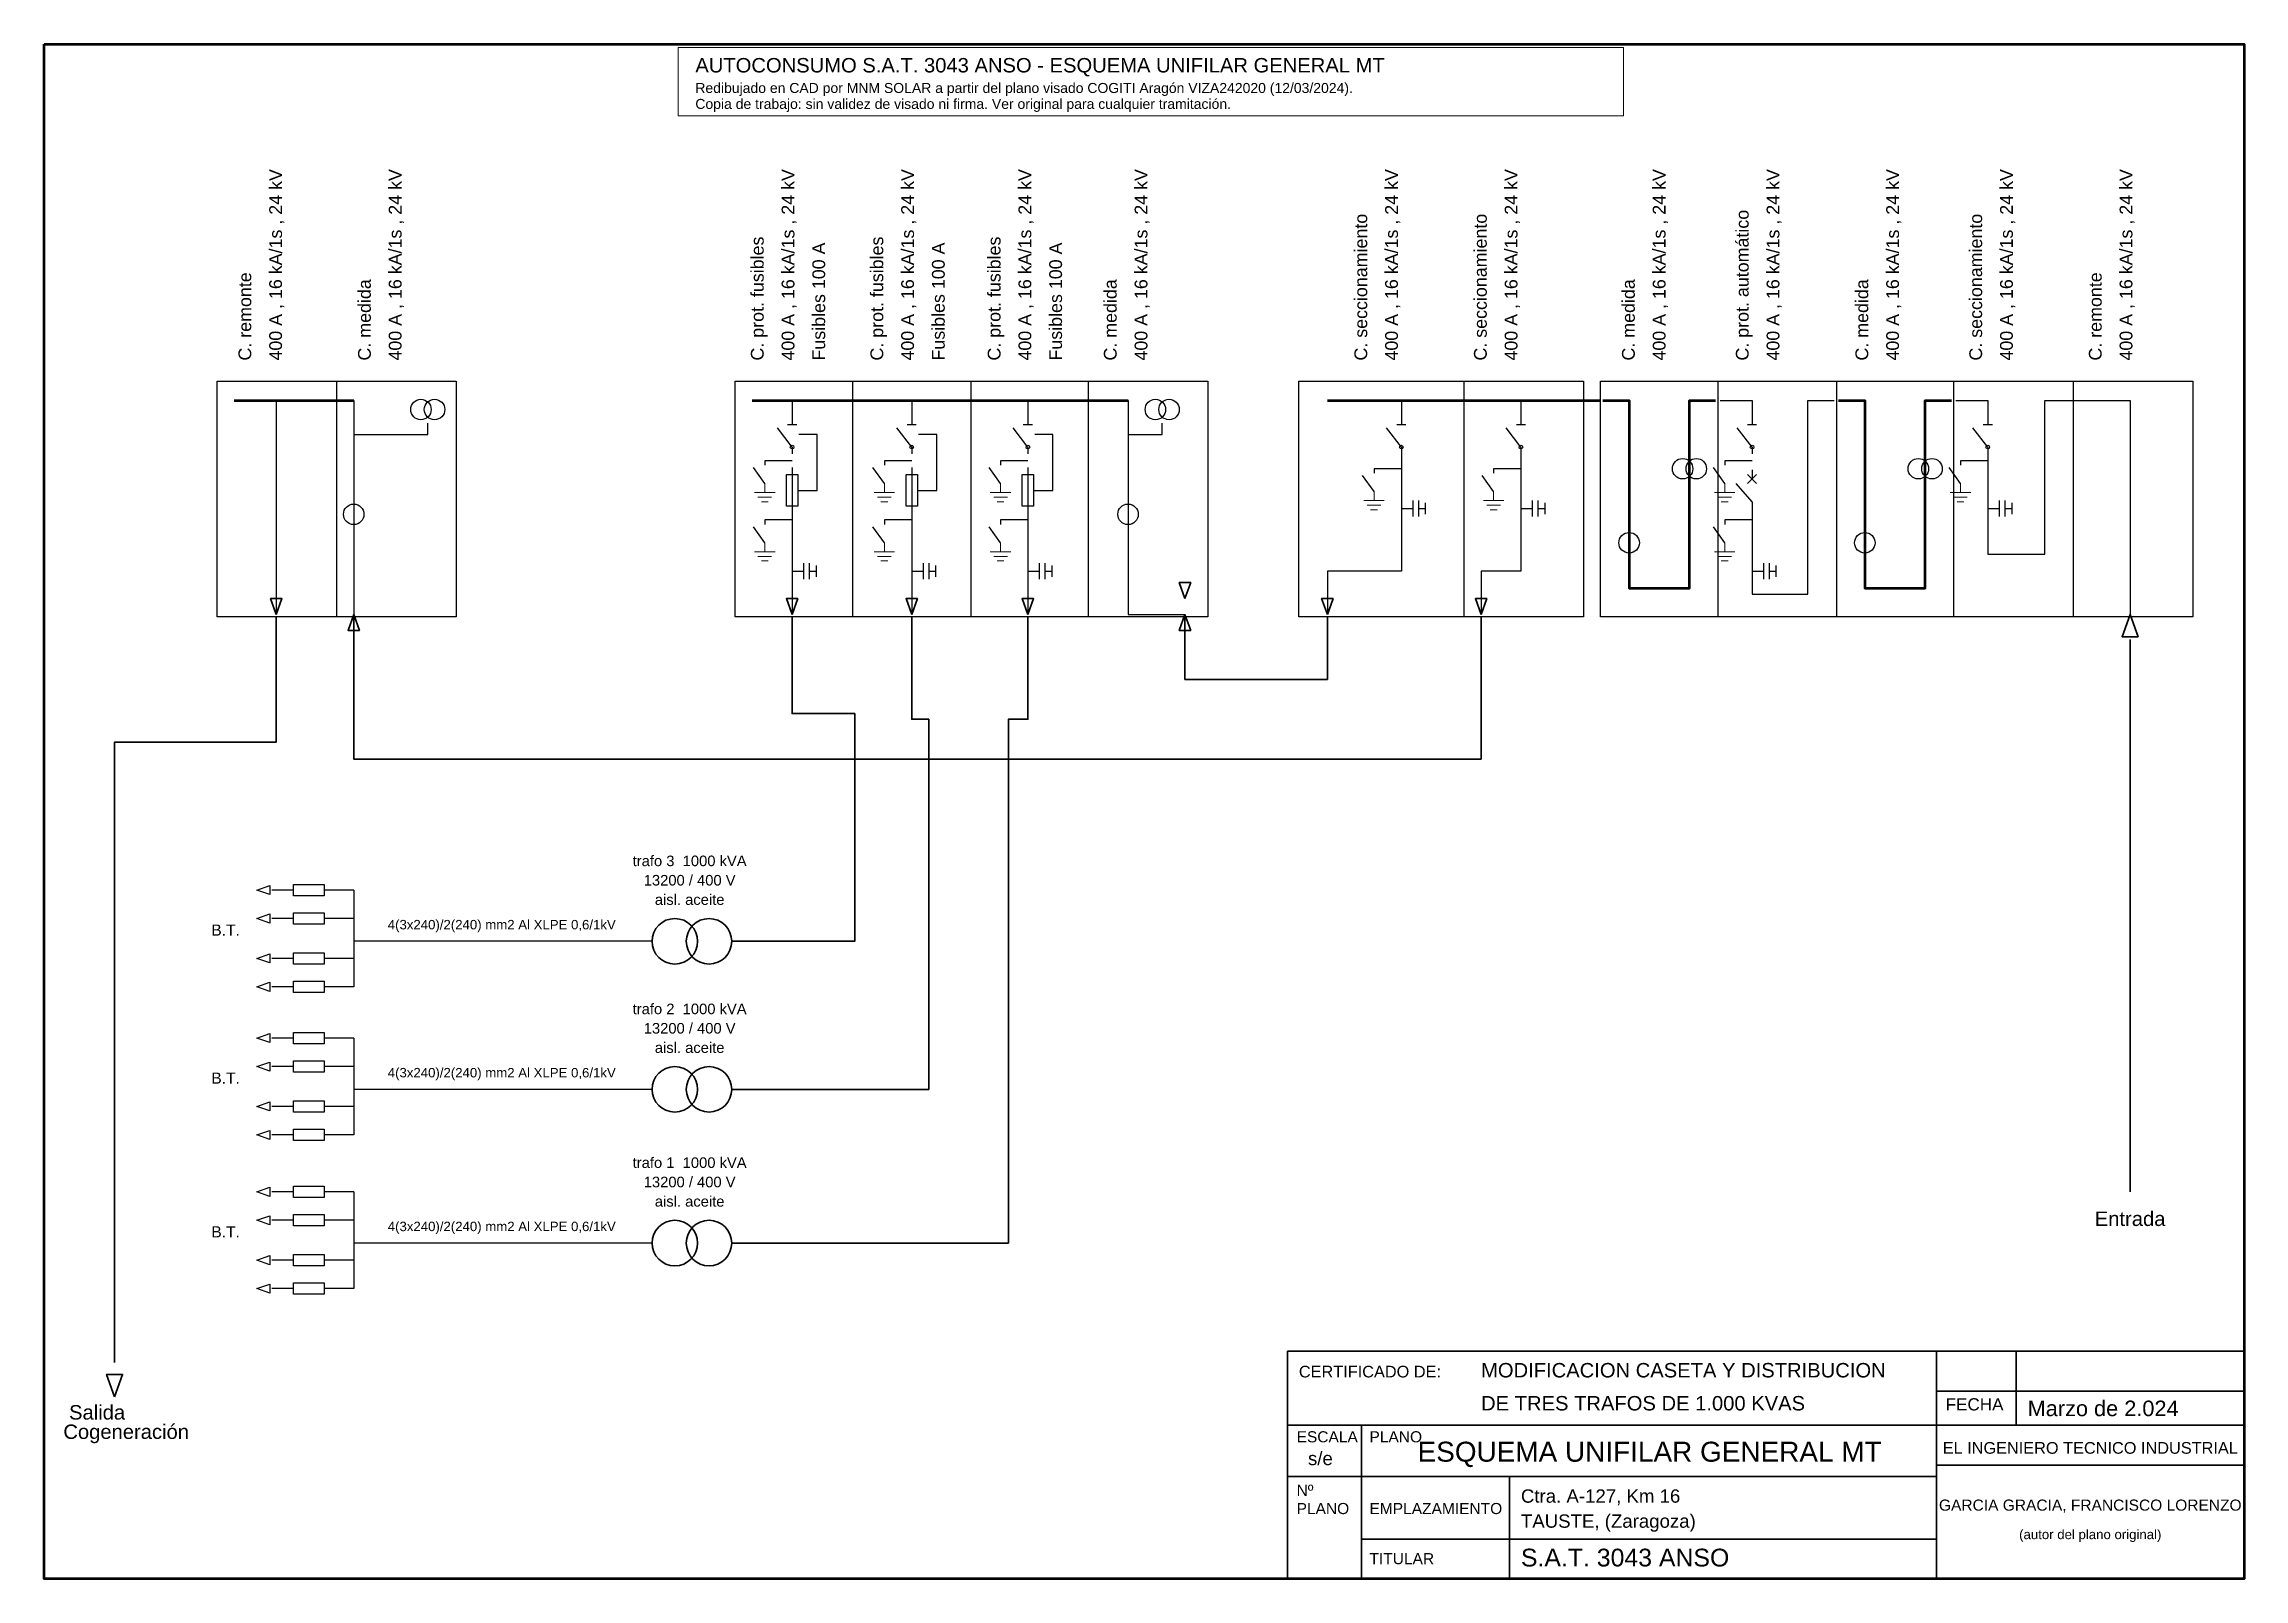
# Model space of a CAD drawing. Header units: millimetres. Extents: x 10 to 406, y 10 to 286.
import ezdxf
from ezdxf.enums import TextEntityAlignment as Align

# ---------------------------------------------------------------- set-up
doc = ezdxf.new("R2010")
doc.units = ezdxf.units.MM
for name, color, linetype, lineweight, plot in [('APARAMENTA', 5, 'Continuous', 25, False), ('BARRAS_MT', 1, 'Continuous', 50, False), ('CABLES_BT', 4, 'Continuous', 25, False), ('CABLES_MT', 1, 'Continuous', 35, False), ('CAJETIN', 7, 'Continuous', 35, False), ('CELDAS', 8, 'Continuous', 25, False), ('MARCO', 7, 'Continuous', 50, False), ('NOTAS', 7, 'Continuous', 18, False), ('TEXTO', 7, 'Continuous', 18, False), ('TIERRA', 3, 'Continuous', 18, False), ('TRAFOS', 3, 'Continuous', 35, False)]:
    doc.layers.add(name, color=color, linetype=linetype, lineweight=lineweight, plot=plot)
doc.styles.add('ARIAL', font='arial.ttf')

msp = doc.modelspace()

# ---------------------------------------------------------------- linework, layer by layer
at = {"layer": 'APARAMENTA'}
for points in [[(51.82, 222.175), (51.82, 183.635)], [(65.76, 222.175), (65.76, 183.635)], [(144.685, 222.175), (144.685, 219.1)], [(166.21, 222.175), (166.21, 219.1)], [(187.12, 222.175), (187.12, 219.1)], [(205.16, 222.175), (205.16, 183.635)], [(254.36, 222.175), (254.36, 219.1)], [(275.885, 222.175), (275.885, 219.1)], [(311.76, 222.175), (317.5, 222.175), (317.5, 219.1)], [(317.5, 202.29), (317.5, 187.325), (327.545, 187.325), (327.545, 222.175), (332.26, 222.175)], [(354.195, 222.175), (359.935, 222.175), (359.935, 219.1)], [(359.935, 212.54), (359.935, 194.5), (370.185, 194.5), (370.185, 222.175), (375.72, 222.175)], [(375.72, 222.175), (385.56, 222.175), (385.56, 183.635)], [(65.76, 216.025), (79.085, 216.025), (79.085, 218.075)], [(143.865, 217.87), (145.505, 217.87)], [(144.685, 219.1), (144.685, 217.87)], [(165.39, 217.87), (167.03, 217.87)], [(166.21, 219.1), (166.21, 217.87)], [(186.3, 217.87), (187.94, 217.87)], [(187.12, 219.1), (187.12, 217.87)], [(205.16, 216.025), (211.31, 216.025), (211.31, 218.075)], [(253.54, 217.87), (255.18, 217.87)], [(254.36, 219.1), (254.36, 217.87)], [(275.065, 217.87), (276.705, 217.87)], [(275.885, 219.1), (275.885, 217.87)], [(316.68, 217.87), (318.32, 217.87)], [(317.5, 219.1), (317.5, 217.87)], [(359.115, 217.87), (360.755, 217.87)], [(359.935, 219.1), (359.935, 217.87)], [(144.685, 213.77), (142.02, 217.255)], [(145.71, 205.98), (149.195, 205.98), (149.195, 216.025), (145.915, 216.025)], [(166.21, 213.77), (163.545, 217.255)], [(167.235, 205.98), (170.72, 205.98), (170.72, 216.025), (167.44, 216.025)], [(187.12, 213.77), (184.455, 217.255)], [(188.145, 205.98), (191.63, 205.98), (191.63, 216.025), (188.35, 216.025)], [(254.36, 213.77), (251.695, 217.255)], [(275.885, 213.77), (273.22, 217.255)], [(317.5, 213.77), (314.835, 217.255)], [(359.935, 213.77), (357.27, 217.255)], [(139.765, 207.21), (137.715, 210.08)], [(144.685, 211.31), (139.765, 211.31)], [(139.765, 211.31), (139.765, 210.49)], [(144.685, 213.77), (144.685, 212.54)], [(144.685, 210.08), (144.685, 208.85)], [(161.29, 207.21), (159.24, 210.08)], [(166.21, 211.31), (161.29, 211.31)], [(161.29, 211.31), (161.29, 210.49)], [(166.21, 213.77), (166.21, 212.54)], [(166.21, 210.08), (166.21, 208.85)], [(182.2, 207.21), (180.15, 210.08)], [(187.12, 211.31), (182.2, 211.31)], [(182.2, 211.31), (182.2, 210.49)], [(187.12, 213.77), (187.12, 212.54)], [(187.12, 210.08), (187.12, 208.85)], [(254.36, 213.77), (254.36, 212.54)], [(254.36, 212.54), (254.36, 206.8)], [(275.885, 213.77), (275.885, 212.54)], [(275.885, 212.54), (275.885, 206.8)], [(312.58, 207.21), (310.53, 210.08)], [(317.5, 211.31), (312.58, 211.31)], [(312.58, 211.31), (312.58, 210.49)], [(317.5, 213.77), (317.5, 212.54)], [(355.015, 207.21), (352.965, 210.08)], [(359.935, 211.31), (355.015, 211.31)], [(355.015, 211.31), (355.015, 210.49)], [(359.935, 213.77), (359.935, 212.54)], [(144.685, 208.85), (144.685, 201.88)], [(166.21, 208.85), (166.21, 201.88)], [(187.12, 208.85), (187.12, 201.88)], [(249.44, 205.775), (247.39, 208.645)], [(254.36, 209.875), (249.44, 209.875)], [(249.44, 209.875), (249.44, 209.055)], [(254.36, 206.8), (254.36, 191.425)], [(270.965, 205.775), (268.915, 208.645)], [(275.885, 209.875), (270.965, 209.875)], [(270.965, 209.875), (270.965, 209.055)], [(275.885, 206.8), (275.885, 191.425)], [(317.5, 203.93), (314.63, 207.21)], [(316.68, 208.85), (318.32, 207.21)], [(316.68, 207.21), (318.32, 208.85)], [(317.5, 209.67), (317.5, 208.03)], [(254.36, 202.7), (256.41, 202.7)], [(256.41, 204.135), (256.41, 201.265)], [(257.435, 204.135), (257.435, 201.265)], [(257.435, 202.7), (258.665, 202.7)], [(258.665, 203.725), (258.665, 201.675)], [(275.885, 202.7), (277.935, 202.7)], [(277.935, 204.135), (277.935, 201.265)], [(278.96, 204.135), (278.96, 201.265)], [(278.96, 202.7), (280.19, 202.7)], [(280.19, 203.725), (280.19, 201.675)], [(317.5, 203.93), (317.5, 202.29)], [(359.935, 202.7), (361.985, 202.7)], [(361.985, 204.135), (361.985, 201.265)], [(363.01, 204.135), (363.01, 201.265)], [(363.01, 202.7), (364.24, 202.7)], [(364.24, 203.725), (364.24, 201.675)], [(139.765, 196.55), (137.715, 199.42)], [(144.685, 200.65), (139.765, 200.65)], [(139.765, 200.65), (139.765, 199.83)], [(144.685, 201.88), (144.685, 183.635)], [(161.29, 196.55), (159.24, 199.42)], [(166.21, 200.65), (161.29, 200.65)], [(161.29, 200.65), (161.29, 199.83)], [(166.21, 201.88), (166.21, 183.635)], [(182.2, 196.55), (180.15, 199.42)], [(187.12, 200.65), (182.2, 200.65)], [(182.2, 200.65), (182.2, 199.83)], [(187.12, 201.88), (187.12, 183.635)], [(312.58, 196.55), (310.53, 199.42)], [(317.5, 200.65), (312.58, 200.65)], [(312.58, 200.65), (312.58, 199.83)], [(144.685, 191.425), (146.735, 191.425)], [(146.735, 192.86), (146.735, 189.99)], [(147.76, 192.86), (147.76, 189.99)], [(147.76, 191.425), (148.99, 191.425)], [(148.99, 192.45), (148.99, 190.4)], [(166.21, 191.425), (168.26, 191.425)], [(168.26, 192.86), (168.26, 189.99)], [(169.285, 192.86), (169.285, 189.99)], [(169.285, 191.425), (170.515, 191.425)], [(170.515, 192.45), (170.515, 190.4)], [(187.12, 191.425), (189.17, 191.425)], [(189.17, 192.86), (189.17, 189.99)], [(190.195, 192.86), (190.195, 189.99)], [(190.195, 191.425), (191.425, 191.425)], [(191.425, 192.45), (191.425, 190.4)], [(254.36, 191.425), (241.035, 191.425), (241.035, 183.635)], [(275.885, 191.425), (268.71, 191.425), (268.71, 183.635)], [(317.5, 191.425), (319.55, 191.425)], [(319.55, 192.86), (319.55, 189.99)], [(320.575, 192.86), (320.575, 189.99)], [(320.575, 191.425), (321.805, 191.425)], [(321.805, 192.45), (321.805, 190.4)], [(205.16, 183.635), (215.41, 183.635)]]:
    msp.add_lwpolyline(points, dxfattribs=at)
for points in [[(143.66, 208.85), (145.71, 208.85), (145.71, 203.11), (143.66, 203.11)], [(165.185, 208.85), (167.235, 208.85), (167.235, 203.11), (165.185, 203.11)], [(186.095, 208.85), (188.145, 208.85), (188.145, 203.11), (186.095, 203.11)]]:
    msp.add_lwpolyline(points, close=True, dxfattribs=at)
for centre, radius in [((77.855, 220.535), 1.845), ((80.315, 220.535), 1.845), ((210.08, 220.535), 1.845), ((212.54, 220.535), 1.845), ((144.685, 213.77), 0.328), ((166.21, 213.77), 0.328), ((187.12, 213.77), 0.328), ((254.36, 213.77), 0.328), ((275.885, 213.77), 0.328), ((317.5, 213.77), 0.328), ((359.935, 213.77), 0.328), ((304.995, 209.875), 1.845), ((307.455, 209.875), 1.845), ((347.43, 209.875), 1.845), ((349.89, 209.875), 1.845), ((65.76, 201.675), 1.845), ((205.16, 201.675), 1.845), ((295.36, 196.55), 1.845), ((337.795, 196.55), 1.845)]:
    msp.add_circle(centre, radius, dxfattribs=at)
at = {"layer": 'BARRAS_MT'}
for points in [[(44.235, 222.175), (65.76, 222.175)], [(137.51, 222.175), (205.16, 222.175)], [(241.035, 222.175), (290.235, 222.175)], [(290.645, 222.175), (295.36, 222.175), (295.36, 188.35), (306.225, 188.35), (306.225, 222.175), (310.94, 222.175)], [(333.08, 222.175), (337.795, 222.175), (337.795, 188.35), (348.66, 188.35), (348.66, 222.175), (353.375, 222.175)]]:
    msp.add_lwpolyline(points, dxfattribs=at)
at = {"layer": 'CABLES_BT'}
for points in [[(48.335, 134.025), (50.631, 134.845), (50.631, 133.205)], [(54.895, 135.05), (60.43, 135.05), (60.43, 133), (54.895, 133)], [(48.335, 128.9), (50.631, 129.72), (50.631, 128.08)], [(54.895, 129.925), (60.43, 129.925), (60.43, 127.875), (54.895, 127.875)], [(48.335, 121.725), (50.631, 122.545), (50.631, 120.905)], [(54.895, 122.75), (60.43, 122.75), (60.43, 120.7), (54.895, 120.7)], [(48.335, 116.6), (50.631, 117.42), (50.631, 115.78)], [(54.895, 117.625), (60.43, 117.625), (60.43, 115.575), (54.895, 115.575)], [(48.335, 107.375), (50.631, 108.195), (50.631, 106.555)], [(54.895, 108.4), (60.43, 108.4), (60.43, 106.35), (54.895, 106.35)], [(48.335, 102.25), (50.631, 103.07), (50.631, 101.43)], [(54.895, 103.275), (60.43, 103.275), (60.43, 101.225), (54.895, 101.225)], [(48.335, 95.075), (50.631, 95.895), (50.631, 94.255)], [(54.895, 96.1), (60.43, 96.1), (60.43, 94.05), (54.895, 94.05)], [(48.335, 89.95), (50.631, 90.77), (50.631, 89.13)], [(54.895, 90.975), (60.43, 90.975), (60.43, 88.925), (54.895, 88.925)], [(48.335, 79.7), (50.631, 80.52), (50.631, 78.88)], [(54.895, 80.725), (60.43, 80.725), (60.43, 78.675), (54.895, 78.675)], [(48.335, 74.575), (50.631, 75.395), (50.631, 73.755)], [(54.895, 75.6), (60.43, 75.6), (60.43, 73.55), (54.895, 73.55)], [(48.335, 67.4), (50.631, 68.22), (50.631, 66.58)], [(54.895, 68.425), (60.43, 68.425), (60.43, 66.375), (54.895, 66.375)], [(48.335, 62.275), (50.631, 63.095), (50.631, 61.455)], [(54.895, 63.3), (60.43, 63.3), (60.43, 61.25), (54.895, 61.25)]]:
    msp.add_lwpolyline(points, close=True, dxfattribs=at)
for points in [[(54.895, 134.025), (51, 134.025)], [(65.76, 134.025), (60.43, 134.025)], [(65.76, 134.025), (65.76, 116.6)], [(54.895, 128.9), (51, 128.9)], [(65.76, 128.9), (60.43, 128.9)], [(119.47, 124.8), (65.76, 124.8)], [(54.895, 121.725), (51, 121.725)], [(65.76, 121.725), (60.43, 121.725)], [(54.895, 116.6), (51, 116.6)], [(65.76, 116.6), (60.43, 116.6)], [(54.895, 107.375), (51, 107.375)], [(65.76, 107.375), (60.43, 107.375)], [(65.76, 107.375), (65.76, 89.95)], [(54.895, 102.25), (51, 102.25)], [(65.76, 102.25), (60.43, 102.25)], [(54.895, 95.075), (51, 95.075)], [(65.76, 95.075), (60.43, 95.075)], [(119.47, 98.15), (65.76, 98.15)], [(54.895, 89.95), (51, 89.95)], [(65.76, 89.95), (60.43, 89.95)], [(54.895, 79.7), (51, 79.7)], [(65.76, 79.7), (60.43, 79.7)], [(65.76, 79.7), (65.76, 62.275)], [(54.895, 74.575), (51, 74.575)], [(65.76, 74.575), (60.43, 74.575)], [(54.895, 67.4), (51, 67.4)], [(65.76, 67.4), (60.43, 67.4)], [(119.47, 70.475), (65.76, 70.475)], [(54.895, 62.275), (51, 62.275)], [(65.76, 62.275), (60.43, 62.275)]]:
    msp.add_lwpolyline(points, dxfattribs=at)
at = {"layer": 'CABLES_MT'}
for points in [[(51.82, 183.635), (50.795, 186.505), (52.845, 186.505)], [(144.685, 183.635), (143.66, 186.505), (145.71, 186.505)], [(166.21, 183.635), (165.185, 186.505), (167.235, 186.505)], [(187.12, 183.635), (186.095, 186.505), (188.145, 186.505)], [(215.41, 186.505), (214.385, 189.375), (216.435, 189.375)], [(241.035, 183.635), (240.01, 186.505), (242.06, 186.505)], [(268.71, 183.635), (267.685, 186.505), (269.735, 186.505)], [(65.76, 183.635), (64.735, 180.765), (66.785, 180.765)], [(215.41, 183.635), (214.385, 180.765), (216.435, 180.765)], [(385.56, 183.635), (384.125, 179.617), (386.995, 179.617)], [(22.71, 42.8), (21.275, 46.818), (24.145, 46.818)]]:
    msp.add_lwpolyline(points, close=True, dxfattribs=at)
for points in [[(51.82, 183.225), (51.82, 160.675), (22.71, 160.675), (22.71, 48.95)], [(268.71, 183.225), (268.71, 157.6), (65.76, 157.6), (65.76, 183.225)], [(144.685, 183.225), (144.685, 165.8), (155.96, 165.8), (155.96, 124.8), (133.82, 124.8)], [(166.21, 183.225), (166.21, 164.775), (169.285, 164.775), (169.285, 98.15), (133.82, 98.15)], [(187.12, 183.225), (187.12, 164.775), (183.635, 164.775), (183.635, 70.475), (133.82, 70.475)], [(215.41, 183.225), (215.41, 171.95), (241.035, 171.95), (241.035, 183.225)], [(385.56, 179.125), (385.56, 79.7)]]:
    msp.add_lwpolyline(points, dxfattribs=at)
at = {"layer": 'CAJETIN'}
msp.add_lwpolyline([(233.86, 51), (406.06, 51), (406.06, 10), (233.86, 10)], close=True, dxfattribs=at)
for points in [[(350.71, 51), (350.71, 10)], [(365.06, 51), (365.06, 37.675)], [(350.71, 43.825), (406.06, 43.825)], [(233.86, 37.675), (406.06, 37.675)], [(247.185, 37.675), (247.185, 10)], [(233.86, 28.45), (350.71, 28.45)], [(273.835, 28.45), (273.835, 10)], [(350.71, 30.5), (406.06, 30.5)], [(247.185, 17.175), (350.71, 17.175)]]:
    msp.add_lwpolyline(points, dxfattribs=at)
at = {"layer": 'CELDAS'}
for points in [[(41.16, 225.66), (84.21, 225.66), (84.21, 183.225), (41.16, 183.225)], [(134.435, 225.66), (219.51, 225.66), (219.51, 183.225), (134.435, 183.225)], [(235.91, 225.66), (287.16, 225.66), (287.16, 183.225), (235.91, 183.225)], [(290.235, 225.66), (396.835, 225.66), (396.835, 183.225), (290.235, 183.225)]]:
    msp.add_lwpolyline(points, close=True, dxfattribs=at)
for points in [[(62.685, 225.66), (62.685, 183.225)], [(155.55, 225.66), (155.55, 183.225)], [(176.87, 225.66), (176.87, 183.225)], [(197.985, 225.66), (197.985, 183.225)], [(265.635, 225.66), (265.635, 183.225)], [(311.35, 225.66), (311.35, 183.225)], [(332.67, 225.66), (332.67, 183.225)], [(353.785, 225.66), (353.785, 183.225)], [(375.31, 225.66), (375.31, 183.225)]]:
    msp.add_lwpolyline(points, dxfattribs=at)
at = {"layer": 'MARCO'}
msp.add_lwpolyline([(10, 286.34), (406.06, 286.34), (406.06, 10), (10, 10)], close=True, dxfattribs=at)
at = {"layer": 'NOTAS'}
msp.add_lwpolyline([(124.185, 285.725), (294.335, 285.725), (294.335, 273.425), (124.185, 273.425)], close=True, dxfattribs=at)
at = {"layer": 'TIERRA'}
for points in [[(139.765, 207.21), (139.765, 205.57)], [(161.29, 207.21), (161.29, 205.57)], [(182.2, 207.21), (182.2, 205.57)], [(312.58, 207.21), (312.58, 205.57)], [(355.015, 207.21), (355.015, 205.57)], [(137.92, 205.57), (141.61, 205.57)], [(138.535, 204.75), (140.995, 204.75)], [(139.15, 203.93), (140.38, 203.93)], [(159.445, 205.57), (163.135, 205.57)], [(160.06, 204.75), (162.52, 204.75)], [(160.675, 203.93), (161.905, 203.93)], [(180.355, 205.57), (184.045, 205.57)], [(180.97, 204.75), (183.43, 204.75)], [(181.585, 203.93), (182.815, 203.93)], [(247.595, 204.135), (251.285, 204.135)], [(248.21, 203.315), (250.67, 203.315)], [(248.825, 202.495), (250.055, 202.495)], [(249.44, 205.775), (249.44, 204.135)], [(269.12, 204.135), (272.81, 204.135)], [(269.735, 203.315), (272.195, 203.315)], [(270.35, 202.495), (271.58, 202.495)], [(270.965, 205.775), (270.965, 204.135)], [(310.735, 205.57), (314.425, 205.57)], [(311.35, 204.75), (313.81, 204.75)], [(311.965, 203.93), (313.195, 203.93)], [(353.17, 205.57), (356.86, 205.57)], [(353.785, 204.75), (356.245, 204.75)], [(354.4, 203.93), (355.63, 203.93)], [(137.92, 194.91), (141.61, 194.91)], [(138.535, 194.09), (140.995, 194.09)], [(139.765, 196.55), (139.765, 194.91)], [(159.445, 194.91), (163.135, 194.91)], [(160.06, 194.09), (162.52, 194.09)], [(161.29, 196.55), (161.29, 194.91)], [(180.355, 194.91), (184.045, 194.91)], [(180.97, 194.09), (183.43, 194.09)], [(182.2, 196.55), (182.2, 194.91)], [(310.735, 194.91), (314.425, 194.91)], [(311.35, 194.09), (313.81, 194.09)], [(312.58, 196.55), (312.58, 194.91)], [(139.15, 193.27), (140.38, 193.27)], [(160.675, 193.27), (161.905, 193.27)], [(181.585, 193.27), (182.815, 193.27)], [(311.965, 193.27), (313.195, 193.27)]]:
    msp.add_lwpolyline(points, dxfattribs=at)
at = {"layer": 'TRAFOS'}
for centre in [(123.57, 124.8), (129.72, 124.8), (123.57, 98.15), (129.72, 98.15), (123.57, 70.475), (129.72, 70.475)]:
    msp.add_circle(centre, 4.1, dxfattribs=at)

# ---------------------------------------------------------------- texts
at = {"layer": 'NOTAS', "style": 'ARIAL'}
for s, height, p in [('AUTOCONSUMO S.A.T. 3043 ANSO - ESQUEMA UNIFILAR GENERAL MT', 2.6, (127.26, 281.215)), ('Redibujado en CAD por MNM SOLAR a partir del plano visado COGITI Aragón VIZA242020 (12/03/2024).', 1.8, (127.26, 277.525)), ('Copia de trabajo: sin validez de visado ni firma. Ver original para cualquier tramitación.', 1.8, (127.26, 274.655))]:
    msp.add_text(s, height=height, dxfattribs=at).set_placement(p)
at = {"layer": 'TEXTO', "style": 'ARIAL'}
for s, p in [('400 A , 16 kA/1s , 24 kV', (52.845, 229.35)), ('400 A , 16 kA/1s , 24 kV', (74.37, 229.35)), ('400 A , 16 kA/1s , 24 kV', (145.095, 229.35)), ('400 A , 16 kA/1s , 24 kV', (166.62, 229.35)), ('400 A , 16 kA/1s , 24 kV', (187.735, 229.35)), ('400 A , 16 kA/1s , 24 kV', (208.645, 229.35)), ('400 A , 16 kA/1s , 24 kV', (253.745, 229.35)), ('400 A , 16 kA/1s , 24 kV', (275.27, 229.35)), ('400 A , 16 kA/1s , 24 kV', (301.92, 229.35)), ('400 A , 16 kA/1s , 24 kV', (322.42, 229.35)), ('400 A , 16 kA/1s , 24 kV', (343.945, 229.35)), ('400 A , 16 kA/1s , 24 kV', (364.445, 229.35)), ('400 A , 16 kA/1s , 24 kV', (385.97, 229.35)), ('C. seccionamiento', (248.21, 229.35)), ('C. seccionamiento', (269.735, 229.35)), ('C. prot. automático', (316.885, 229.35)), ('C. seccionamiento', (358.91, 229.35)), ('C. prot. fusibles', (139.56, 229.35)), ('Fusibles 100 A', (150.63, 229.35)), ('C. prot. fusibles', (161.085, 229.35)), ('Fusibles 100 A', (172.155, 229.35)), ('C. prot. fusibles', (182.2, 229.35)), ('Fusibles 100 A', (193.27, 229.35)), ('C. remonte', (47.31, 229.35)), ('C. medida', (68.835, 229.35)), ('C. medida', (203.11, 229.35)), ('C. medida', (296.385, 229.35)), ('C. medida', (338.41, 229.35)), ('C. remonte', (380.435, 229.35))]:
    msp.add_text(s, height=2.3, rotation=90, dxfattribs=at).set_placement(p)
for s, height, p in [('trafo 3  1000 kVA', 1.9, (126.235, 138.33)), ('13200 / 400 V', 1.9, (126.235, 134.845)), ('aisl. aceite', 1.9, (126.235, 131.36)), ('trafo 2  1000 kVA', 1.9, (126.235, 111.68)), ('13200 / 400 V', 1.9, (126.235, 108.195)), ('aisl. aceite', 1.9, (126.235, 104.71)), ('trafo 1  1000 kVA', 1.9, (126.235, 84.005)), ('13200 / 400 V', 1.9, (126.235, 80.52)), ('aisl. aceite', 1.9, (126.235, 77.035)), ('Entrada', 2.6, (385.56, 73.55)), ('ESQUEMA UNIFILAR GENERAL MT', 3.6, (299.05, 31.115)), ('EL INGENIERO TECNICO INDUSTRIAL', 2.1, (378.385, 32.55)), ('GARCIA GRACIA, FRANCISCO LORENZO', 2, (378.385, 22.3)), ('(autor del plano original)', 1.7, (378.385, 17.175))]:
    msp.add_text(s, height=height, dxfattribs=at).set_placement(p, align=Align.CENTER)
for s, height, p in [('B.T.', 2, (40.135, 125.825)), ('B.T.', 2, (40.135, 99.175)), ('B.T.', 2, (40.135, 71.5)), ('CERTIFICADO DE:', 2.1, (235.91, 46.285)), ('MODIFICACION CASETA Y DISTRIBUCION', 2.6, (268.71, 46.285)), ('Salida', 2.6, (14.51, 38.7)), ('DE TRES TRAFOS DE 1.000 KVAS', 2.6, (268.71, 40.34)), ('FECHA', 2.2, (352.35, 40.34)), ('Marzo de 2.024', 2.8, (367.11, 39.315)), ('Cogeneración', 2.6, (13.485, 35.215)), ('ESCALA', 2, (235.5, 34.6)), ('PLANO', 2, (248.62, 34.6)), ('s/e', 2.4, (237.55, 30.5)), ('Nº', 2, (235.5, 24.965)), ('Ctra. A-127, Km 16', 2.4, (275.885, 23.735)), ('PLANO', 2, (235.5, 21.685)), ('EMPLAZAMIENTO', 2, (248.62, 21.685)), ('TAUSTE, (Zaragoza)', 2.4, (275.885, 19.225)), ('TITULAR', 2, (248.62, 12.665)), ('S.A.T. 3043 ANSO', 3.2, (275.885, 12.255))]:
    msp.add_text(s, height=height, dxfattribs=at).set_placement(p)
for p in [(92.41, 126.44), (92.41, 99.79), (92.41, 72.115)]:
    msp.add_text('4(3x240)/2(240) mm2 Al XLPE 0,6/1kV', height=1.7, dxfattribs=at).set_placement(p, align=Align.BOTTOM_CENTER)

doc.saveas('drawing.dxf')
